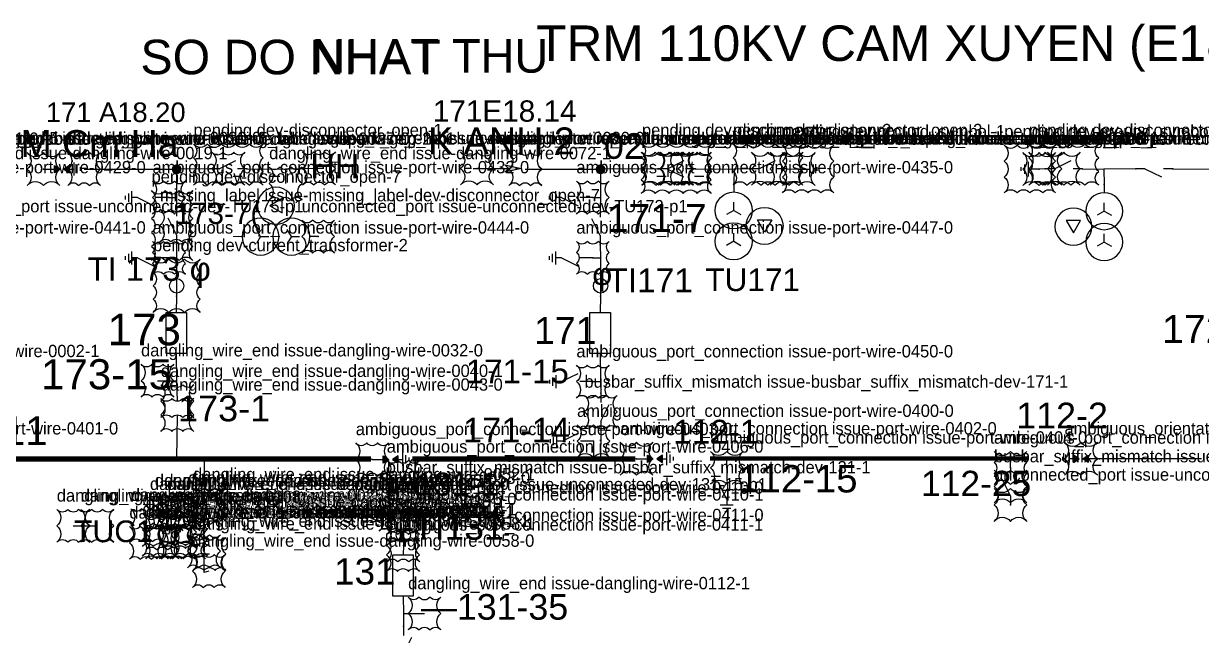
# Model space of a CAD drawing. Header units: millimetres. Extents: x -258 to 330, y 6 to 205.
# Drawn here: x 81.6 to 224.9, y 131 to 205.5 of the extents above; entities that cross this region are included whole.
import ezdxf

# ---------------------------------------------------------------- set-up
doc = ezdxf.new("R2010")
doc.units = ezdxf.units.MM
doc.layers.add('AI_REVIEW', color=2, linetype='Continuous')
doc.layers.add('TEXT', color=7, linetype='Continuous')
for name, color, linetype, lineweight in [('BUSBAR_110KV', 1, 'Continuous', 50), ('GROUND', 3, 'Continuous', 25), ('HV_110KV', 1, 'Continuous', 25), ('SLD_OTHER', 7, 'Continuous', 25)]:
    doc.layers.add(name, color=color, linetype=linetype, lineweight=lineweight)
doc.layers.add('SYM_PORTS', color=8, linetype='Continuous', plot=False)
doc.styles.add('SLD_TEXT', font='arial.ttf')

# ---------------------------------------------------------------- blocks, each defined once
blk = doc.blocks.new('SYM_DISCONNECTOR_OPEN')
at = {"lineweight": 25}
for points in [[(0, 2.5), (0, 1.25)], [(0, -1.25), (-1.125, 1)], [(0, -1.25), (0, -2.5)]]:
    blk.add_lwpolyline(points, dxfattribs=at)
at = {"layer": 'SYM_PORTS'}
for p in [(0, 2.5), (0, -2.5)]:
    blk.add_point(p, dxfattribs=at)
blk.add_attdef('DEVICE_CODE', (1, -0.5), '', height=2)
blk = doc.blocks.new('SYM_GROUND_SYMBOL')
at = {"lineweight": 25}
for points in [[(0, 1.25), (0, -0.25)], [(-1, -0.25), (1, -0.25)], [(-0.625, -0.75), (0.625, -0.75)], [(-0.25, -1.25), (0.25, -1.25)]]:
    blk.add_lwpolyline(points, dxfattribs=at)
at = {"layer": 'SYM_PORTS'}
blk.add_point((0, 1.25), dxfattribs=at)
blk = doc.blocks.new('SYM_SPARK_GAP')
for points in [[(0, 0.25), (-0.5, 1), (0.5, 1)], [(0, -0.25), (-0.5, -1), (0.5, -1)]]:
    blk.add_hatch(color=7).paths.add_polyline_path(points)
at = {"lineweight": 25}
for points in [[(0, 2.5), (0, 1)], [(0, -1), (0, -1.625)], [(-0.875, -1.625), (0.875, -1.625)], [(-0.5625, -2.0625), (0.5625, -2.0625)], [(-0.25, -2.5), (0.25, -2.5)]]:
    blk.add_lwpolyline(points, dxfattribs=at)
for points in [[(0, 0.25), (-0.5, 1), (0.5, 1)], [(0, -0.25), (-0.5, -1), (0.5, -1)]]:
    blk.add_lwpolyline(points, close=True, dxfattribs=at)
at = {"layer": 'SYM_PORTS'}
blk.add_point((0, 2.5), dxfattribs=at)
blk.add_attdef('DEVICE_CODE', (1.875, -0.5), '', height=2)
blk = doc.blocks.new('SYM_LINE_FEEDER_ARROW')
blk.add_hatch(color=7).paths.add_polyline_path([(0, -3), (-0.5, -0.75), (0, -1.25), (0.5, -0.75)])
at = {"lineweight": 25}
blk.add_lwpolyline([(0, 3), (0, -1.25)], dxfattribs=at)
blk.add_lwpolyline([(0, -3), (-0.5, -0.75), (0, -1.25), (0.5, -0.75)], close=True, dxfattribs=at)
at = {"layer": 'SYM_PORTS'}
blk.add_point((0, 3), dxfattribs=at)
blk.add_attdef('LINE_NAME', (1.5, 0), '', height=2)
blk = doc.blocks.new('SYM_VOLTAGE_TRANSFORMER')
at = {"lineweight": 25}
for points in [[(0, 4.625), (0, 3.625)], [(0, 1.375), (0, 2.375)], [(0, 1.375), (-0.8625, 0.875)], [(0, 1.375), (0.8625, 0.875)], [(0, -2.375), (0, -1.375)], [(0, -2.375), (-0.8625, -2.875)], [(0, -2.375), (0.8625, -2.875)]]:
    blk.add_lwpolyline(points, dxfattribs=at)
blk.add_lwpolyline([(2.875, 0.25), (4.625, 0.25), (3.75, -1.25)], close=True, dxfattribs=at)
for centre in [(0, 1.375), (3.75, -0.5), (0, -2.375)]:
    blk.add_circle(centre, 2.25, dxfattribs=at)
at = {"layer": 'SYM_PORTS'}
blk.add_point((0, 4.625), dxfattribs=at)
blk.add_attdef('DEVICE_CODE', (7, 1.625), '', height=2)
at = {"flags": 1}
blk.add_attdef('RATIO', (7, -1.375), '', height=2, dxfattribs=at)
blk = doc.blocks.new('SYM_EARTHING_SWITCH_OPEN')
at = {"lineweight": 25}
for points in [[(0, 3), (0, 1.25)], [(0, -1.25), (-1.125, 1)], [(0, -1.25), (0, -2)], [(-0.875, -2), (0.875, -2)], [(-0.5625, -2.4375), (0.5625, -2.4375)], [(-0.25, -2.875), (0.25, -2.875)]]:
    blk.add_lwpolyline(points, dxfattribs=at)
at = {"layer": 'SYM_PORTS'}
blk.add_point((0, 3), dxfattribs=at)
blk.add_attdef('DEVICE_CODE', (1.875, 0), '', height=2)
blk = doc.blocks.new('SYM_CURRENT_TRANSFORMER')
at = {"lineweight": 25}
blk.add_lwpolyline([(0, 1.25), (0, -1.25)], dxfattribs=at)
blk.add_circle((0, 0), 0.875, dxfattribs=at)
at = {"layer": 'SYM_PORTS'}
for p in [(0, 1.25), (0, -1.25)]:
    blk.add_point(p, dxfattribs=at)
blk.add_attdef('DEVICE_CODE', (1.875, -1.75), '', height=2)
at = {"flags": 1}
blk.add_attdef('RATIO', (1.875, -4.75), '', height=2, dxfattribs=at)
blk = doc.blocks.new('SYM_CIRCUIT_BREAKER')
at = {"lineweight": 25}
blk.add_lwpolyline([(-1.25, 2.5), (1.25, 2.5), (1.25, -2.5), (-1.25, -2.5)], close=True, dxfattribs=at)
at = {"layer": 'SYM_PORTS'}
for p in [(0, 2.5), (0, -2.5)]:
    blk.add_point(p, dxfattribs=at)
blk.add_attdef('DEVICE_CODE', (2.25, -0.5), '', height=2)
at = {"flags": 1}
blk.add_attdef('RATING', (2.25, -3.5), '', height=2, dxfattribs=at)

msp = doc.modelspace()

# ---------------------------------------------------------------- hatches: boundary and pattern name
at = {"layer": 'HV_110KV'}
h = msp.add_hatch(color=7, dxfattribs=at)
edge = h.paths.add_edge_path()
edge.add_arc((100.22, 187.76), 0.6, 0, 360)
h = msp.add_hatch(color=7, dxfattribs=at)
edge = h.paths.add_edge_path()
edge.add_arc((151.79, 187.76), 0.6, 0, 360)

# ---------------------------------------------------------------- linework, layer by layer
at = {"layer": 'AI_REVIEW'}
for points in [[(102.26, 185.82, -0.5), (103.96, 185.82, -0.5), (105.66, 185.82, -0.5), (107.36, 185.82, -0.5), (109.06, 185.82, -0.5), (110.76, 185.82, -0.5), (110.76, 187.49, -0.5), (110.76, 189.16, -0.5), (110.76, 190.83, -0.5), (109.06, 190.83, -0.5), (107.36, 190.83, -0.5), (105.66, 190.83, -0.5), (103.96, 190.83, -0.5), (102.26, 190.83, -0.5), (102.26, 189.16, -0.5), (102.26, 187.49, -0.5)], [(156.83, 185.82, -0.5), (158.53, 185.82, -0.5), (160.23, 185.82, -0.5), (161.93, 185.82, -0.5), (163.63, 185.82, -0.5), (165.33, 185.82, -0.5), (165.33, 187.49, -0.5), (165.33, 189.16, -0.5), (165.33, 190.83, -0.5), (163.63, 190.83, -0.5), (161.93, 190.83, -0.5), (160.23, 190.83, -0.5), (158.53, 190.83, -0.5), (156.83, 190.83, -0.5), (156.83, 189.16, -0.5), (156.83, 187.49, -0.5)], [(167.91, 185.82, -0.5), (169.61, 185.82, -0.5), (171.31, 185.82, -0.5), (173.01, 185.82, -0.5), (174.71, 185.82, -0.5), (176.41, 185.82, -0.5), (176.41, 187.49, -0.5), (176.41, 189.16, -0.5), (176.41, 190.83, -0.5), (174.71, 190.83, -0.5), (173.01, 190.83, -0.5), (171.31, 190.83, -0.5), (169.61, 190.83, -0.5), (167.91, 190.83, -0.5), (167.91, 189.16, -0.5), (167.91, 187.49, -0.5)], [(173.91, 184.88, -0.5), (175.47, 184.88, -0.5), (177.03, 184.88, -0.5), (178.6, 184.88, -0.5), (180.16, 184.88, -0.5), (180.16, 186.81, -0.5), (180.16, 188.75, -0.5), (180.16, 190.68, -0.5), (178.6, 190.68, -0.5), (177.03, 190.68, -0.5), (175.47, 190.68, -0.5), (173.91, 190.68, -0.5), (173.91, 188.75, -0.5), (173.91, 186.81, -0.5)], [(200.9, 184.88, -0.5), (202.46, 184.88, -0.5), (204.03, 184.88, -0.5), (205.59, 184.88, -0.5), (207.15, 184.88, -0.5), (207.15, 186.81, -0.5), (207.15, 188.75, -0.5), (207.15, 190.68, -0.5), (205.59, 190.68, -0.5), (204.03, 190.68, -0.5), (202.46, 190.68, -0.5), (200.9, 190.68, -0.5), (200.9, 188.75, -0.5), (200.9, 186.81, -0.5)], [(203.9, 185.82, -0.5), (205.6, 185.82, -0.5), (207.3, 185.82, -0.5), (209, 185.82, -0.5), (210.7, 185.82, -0.5), (212.4, 185.82, -0.5), (212.4, 187.49, -0.5), (212.4, 189.16, -0.5), (212.4, 190.83, -0.5), (210.7, 190.83, -0.5), (209, 190.83, -0.5), (207.3, 190.83, -0.5), (205.6, 190.83, -0.5), (203.9, 190.83, -0.5), (203.9, 189.16, -0.5), (203.9, 187.49, -0.5)], [(82.02, 185.78, -0.5), (84.02, 185.78, -0.5), (86.02, 185.78, -0.5), (86.02, 187.78, -0.5), (86.02, 189.78, -0.5), (84.02, 189.78, -0.5), (82.02, 189.78, -0.5), (82.02, 187.78, -0.5)], [(86.97, 185.78, -0.5), (88.31, 185.78, -0.5), (89.64, 185.78, -0.5), (90.97, 185.78, -0.5), (90.97, 187.78, -0.5), (90.97, 189.78, -0.5), (89.64, 189.78, -0.5), (88.31, 189.78, -0.5), (86.97, 189.78, -0.5), (86.97, 187.78, -0.5)], [(104.51, 185.82, -0.5), (105.84, 185.82, -0.5), (107.18, 185.82, -0.5), (108.51, 185.82, -0.5), (108.51, 187.82, -0.5), (108.51, 189.82, -0.5), (107.18, 189.82, -0.5), (105.84, 189.82, -0.5), (104.51, 189.82, -0.5), (104.51, 187.82, -0.5)], [(115.55, 185.86, -0.5), (116.88, 185.86, -0.5), (118.22, 185.86, -0.5), (119.55, 185.86, -0.5), (119.55, 187.86, -0.5), (119.55, 189.86, -0.5), (118.22, 189.86, -0.5), (116.88, 189.86, -0.5), (115.55, 189.86, -0.5), (115.55, 187.86, -0.5)], [(134.76, 185.86, -0.5), (136.76, 185.86, -0.5), (138.76, 185.86, -0.5), (138.76, 187.86, -0.5), (138.76, 189.86, -0.5), (136.76, 189.86, -0.5), (134.76, 189.86, -0.5), (134.76, 187.86, -0.5)], [(140.63, 185.78, -0.5), (141.96, 185.78, -0.5), (143.29, 185.78, -0.5), (144.63, 185.78, -0.5), (144.63, 187.78, -0.5), (144.63, 189.78, -0.5), (143.29, 189.78, -0.5), (141.96, 189.78, -0.5), (140.63, 189.78, -0.5), (140.63, 187.78, -0.5)], [(156.75, 184.82, -0.5), (158.45, 184.82, -0.5), (160.15, 184.82, -0.5), (161.85, 184.82, -0.5), (163.55, 184.82, -0.5), (165.25, 184.82, -0.5), (165.25, 186.49, -0.5), (165.25, 188.16, -0.5), (165.25, 189.83, -0.5), (163.55, 189.83, -0.5), (161.85, 189.83, -0.5), (160.15, 189.83, -0.5), (158.45, 189.83, -0.5), (156.75, 189.83, -0.5), (156.75, 188.16, -0.5), (156.75, 186.49, -0.5)], [(156.83, 185.82, -0.5), (158.83, 185.82, -0.5), (160.83, 185.82, -0.5), (160.83, 187.82, -0.5), (160.83, 189.82, -0.5), (158.83, 189.82, -0.5), (156.83, 189.82, -0.5), (156.83, 187.82, -0.5)], [(159, 185.83, -0.5), (160.33, 185.83, -0.5), (161.66, 185.83, -0.5), (163, 185.83, -0.5), (163, 187.83, -0.5), (163, 189.83, -0.5), (161.66, 189.83, -0.5), (160.33, 189.83, -0.5), (159, 189.83, -0.5), (159, 187.83, -0.5)], [(159.08, 185.82, -0.5), (161.08, 185.82, -0.5), (163.08, 185.82, -0.5), (163.08, 187.82, -0.5), (163.08, 189.82, -0.5), (161.08, 189.82, -0.5), (159.08, 189.82, -0.5), (159.08, 187.82, -0.5)], [(161.25, 185.83, -0.5), (162.58, 185.83, -0.5), (163.91, 185.83, -0.5), (165.25, 185.83, -0.5), (165.25, 187.83, -0.5), (165.25, 189.83, -0.5), (163.91, 189.83, -0.5), (162.58, 189.83, -0.5), (161.25, 189.83, -0.5), (161.25, 187.83, -0.5)], [(170.16, 185.82, -0.5), (172.16, 185.82, -0.5), (174.16, 185.82, -0.5), (174.16, 187.82, -0.5), (174.16, 189.82, -0.5), (172.16, 189.82, -0.5), (170.16, 189.82, -0.5), (170.16, 187.82, -0.5)], [(172.41, 185.82, -0.5), (174.41, 185.82, -0.5), (176.41, 185.82, -0.5), (176.41, 187.82, -0.5), (176.41, 189.82, -0.5), (174.41, 189.82, -0.5), (172.41, 189.82, -0.5), (172.41, 187.82, -0.5)], [(173.91, 185.78, -0.5), (175.91, 185.78, -0.5), (177.91, 185.78, -0.5), (177.91, 187.78, -0.5), (177.91, 189.78, -0.5), (175.91, 189.78, -0.5), (173.91, 189.78, -0.5), (173.91, 187.78, -0.5)], [(203.15, 185.78, -0.5), (205.15, 185.78, -0.5), (207.15, 185.78, -0.5), (207.15, 187.78, -0.5), (207.15, 189.78, -0.5), (205.15, 189.78, -0.5), (203.15, 189.78, -0.5), (203.15, 187.78, -0.5)], [(203.9, 185.82, -0.5), (205.9, 185.82, -0.5), (207.9, 185.82, -0.5), (207.9, 187.82, -0.5), (207.9, 189.82, -0.5), (205.9, 189.82, -0.5), (203.9, 189.82, -0.5), (203.9, 187.82, -0.5)], [(206.15, 185.82, -0.5), (208.15, 185.82, -0.5), (210.15, 185.82, -0.5), (210.15, 187.82, -0.5), (210.15, 189.82, -0.5), (208.15, 189.82, -0.5), (206.15, 189.82, -0.5), (206.15, 187.82, -0.5)], [(111.47, 184.03, -0.5), (112.8, 184.03, -0.5), (114.13, 184.03, -0.5), (115.47, 184.03, -0.5), (115.47, 186.03, -0.5), (115.47, 188.03, -0.5), (114.13, 188.03, -0.5), (112.8, 188.03, -0.5), (111.47, 188.03, -0.5), (111.47, 186.03, -0.5)], [(97.28, 182.31, -0.5), (98.62, 182.31, -0.5), (99.95, 182.31, -0.5), (101.28, 182.31, -0.5), (101.28, 184.31, -0.5), (101.28, 186.31, -0.5), (99.95, 186.31, -0.5), (98.62, 186.31, -0.5), (97.28, 186.31, -0.5), (97.28, 184.31, -0.5)], [(148.85, 182.31, -0.5), (150.18, 182.31, -0.5), (151.52, 182.31, -0.5), (152.85, 182.31, -0.5), (152.85, 184.31, -0.5), (152.85, 186.31, -0.5), (151.52, 186.31, -0.5), (150.18, 186.31, -0.5), (148.85, 186.31, -0.5), (148.85, 184.31, -0.5)], [(97.17, 176.66, -0.5), (98.84, 176.66, -0.5), (100.52, 176.66, -0.5), (102.19, 176.66, -0.5), (102.19, 178.36, -0.5), (102.19, 180.06, -0.5), (102.19, 181.76, -0.5), (102.19, 183.46, -0.5), (102.19, 185.16, -0.5), (100.52, 185.16, -0.5), (98.84, 185.16, -0.5), (97.17, 185.16, -0.5), (97.17, 183.46, -0.5), (97.17, 181.76, -0.5), (97.17, 180.06, -0.5), (97.17, 178.36, -0.5)], [(98.19, 178.91, -0.5), (99.52, 178.91, -0.5), (100.85, 178.91, -0.5), (102.19, 178.91, -0.5), (102.19, 180.91, -0.5), (102.19, 182.91, -0.5), (100.85, 182.91, -0.5), (99.52, 182.91, -0.5), (98.19, 182.91, -0.5), (98.19, 180.91, -0.5)], [(115.43, 177.57, -0.5), (116.76, 177.57, -0.5), (118.09, 177.57, -0.5), (119.43, 177.57, -0.5), (119.43, 179.57, -0.5), (119.43, 181.57, -0.5), (118.09, 181.57, -0.5), (116.76, 181.57, -0.5), (115.43, 181.57, -0.5), (115.43, 179.57, -0.5)], [(97.28, 174.98, -0.5), (98.62, 174.98, -0.5), (99.95, 174.98, -0.5), (101.28, 174.98, -0.5), (101.28, 176.31, -0.5), (101.28, 177.65, -0.5), (101.28, 178.98, -0.5), (99.95, 178.98, -0.5), (98.62, 178.98, -0.5), (97.28, 178.98, -0.5), (97.28, 177.65, -0.5), (97.28, 176.31, -0.5)], [(148.85, 174.98, -0.5), (150.18, 174.98, -0.5), (151.52, 174.98, -0.5), (152.85, 174.98, -0.5), (152.85, 176.31, -0.5), (152.85, 177.65, -0.5), (152.85, 178.98, -0.5), (151.52, 178.98, -0.5), (150.18, 178.98, -0.5), (148.85, 178.98, -0.5), (148.85, 177.65, -0.5), (148.85, 176.31, -0.5)], [(97.35, 170.33, -0.5), (99.26, 170.33, -0.5), (101.18, 170.33, -0.5), (103.1, 170.33, -0.5), (103.1, 171.95, -0.5), (103.1, 173.58, -0.5), (103.1, 175.2, -0.5), (103.1, 176.83, -0.5), (101.18, 176.83, -0.5), (99.26, 176.83, -0.5), (97.35, 176.83, -0.5), (97.35, 175.2, -0.5), (97.35, 173.58, -0.5), (97.35, 171.95, -0.5)], [(95.89, 160.04, -0.5), (97.22, 160.04, -0.5), (98.56, 160.04, -0.5), (99.89, 160.04, -0.5), (99.89, 162.04, -0.5), (99.89, 164.04, -0.5), (98.56, 164.04, -0.5), (97.22, 164.04, -0.5), (95.89, 164.04, -0.5), (95.89, 162.04, -0.5)], [(148.85, 159.92, -0.5), (150.18, 159.92, -0.5), (151.52, 159.92, -0.5), (152.85, 159.92, -0.5), (152.85, 161.92, -0.5), (152.85, 163.92, -0.5), (151.52, 163.92, -0.5), (150.18, 163.92, -0.5), (148.85, 163.92, -0.5), (148.85, 161.92, -0.5)], [(98.3, 157.54, -0.5), (99.64, 157.54, -0.5), (100.97, 157.54, -0.5), (102.3, 157.54, -0.5), (102.3, 159.54, -0.5), (102.3, 161.54, -0.5), (100.97, 161.54, -0.5), (99.64, 161.54, -0.5), (98.3, 161.54, -0.5), (98.3, 159.54, -0.5)], [(98.3, 155.87, -0.5), (99.64, 155.87, -0.5), (100.97, 155.87, -0.5), (102.3, 155.87, -0.5), (102.3, 157.87, -0.5), (102.3, 159.87, -0.5), (100.97, 159.87, -0.5), (99.64, 159.87, -0.5), (98.3, 159.87, -0.5), (98.3, 157.87, -0.5)], [(149.83, 156.25, -0.5), (151.16, 156.25, -0.5), (152.49, 156.25, -0.5), (153.83, 156.25, -0.5), (153.83, 158.25, -0.5), (153.83, 160.25, -0.5), (152.49, 160.25, -0.5), (151.16, 160.25, -0.5), (149.83, 160.25, -0.5), (149.83, 158.25, -0.5)], [(148.93, 152.68, -0.5), (150.93, 152.68, -0.5), (152.93, 152.68, -0.5), (152.93, 154.68, -0.5), (152.93, 156.68, -0.5), (150.93, 156.68, -0.5), (148.93, 156.68, -0.5), (148.93, 154.68, -0.5)], [(122.01, 150.46, -0.5), (123.34, 150.46, -0.5), (124.67, 150.46, -0.5), (126.01, 150.46, -0.5), (126.01, 152.46, -0.5), (126.01, 154.46, -0.5), (124.67, 154.46, -0.5), (123.34, 154.46, -0.5), (122.01, 154.46, -0.5), (122.01, 152.46, -0.5)], [(154.16, 150.54, -0.5), (156.16, 150.54, -0.5), (158.16, 150.54, -0.5), (158.16, 152.54, -0.5), (158.16, 154.54, -0.5), (156.16, 154.54, -0.5), (154.16, 154.54, -0.5), (154.16, 152.54, -0.5)], [(165.15, 149.43, -0.5), (167.15, 149.43, -0.5), (169.15, 149.43, -0.5), (169.15, 151.43, -0.5), (169.15, 153.43, -0.5), (167.15, 153.43, -0.5), (165.15, 153.43, -0.5), (165.15, 151.43, -0.5)], [(199.66, 149.42, -0.5), (201.66, 149.42, -0.5), (203.66, 149.42, -0.5), (203.66, 150.75, -0.5), (203.66, 152.08, -0.5), (203.66, 153.42, -0.5), (201.66, 153.42, -0.5), (199.66, 153.42, -0.5), (199.66, 152.08, -0.5), (199.66, 150.75, -0.5)], [(208.23, 150.54, -0.5), (210.23, 150.54, -0.5), (212.23, 150.54, -0.5), (212.23, 152.54, -0.5), (212.23, 154.54, -0.5), (210.23, 154.54, -0.5), (208.23, 154.54, -0.5), (208.23, 152.54, -0.5)], [(125.78, 148.33, -0.5), (127.11, 148.33, -0.5), (128.44, 148.33, -0.5), (129.78, 148.33, -0.5), (129.78, 150.33, -0.5), (129.78, 152.33, -0.5), (128.44, 152.33, -0.5), (127.11, 152.33, -0.5), (125.78, 152.33, -0.5), (125.78, 150.33, -0.5)], [(199.66, 147.17, -0.5), (201.66, 147.17, -0.5), (203.66, 147.17, -0.5), (203.66, 149.17, -0.5), (203.66, 151.17, -0.5), (201.66, 151.17, -0.5), (199.66, 151.17, -0.5), (199.66, 149.17, -0.5)], [(125.78, 145.83, -0.5), (127.11, 145.83, -0.5), (128.44, 145.83, -0.5), (129.78, 145.83, -0.5), (129.78, 147.83, -0.5), (129.78, 149.83, -0.5), (128.44, 149.83, -0.5), (127.11, 149.83, -0.5), (125.78, 149.83, -0.5), (125.78, 147.83, -0.5)], [(96.97, 143.79, -0.5), (98.31, 143.79, -0.5), (99.64, 143.79, -0.5), (100.97, 143.79, -0.5), (100.97, 145.79, -0.5), (100.97, 147.79, -0.5), (99.64, 147.79, -0.5), (98.31, 147.79, -0.5), (96.97, 147.79, -0.5), (96.97, 145.79, -0.5)], [(97.56, 144.21, -0.5), (98.89, 144.21, -0.5), (100.22, 144.21, -0.5), (101.56, 144.21, -0.5), (101.56, 146.21, -0.5), (101.56, 148.21, -0.5), (100.22, 148.21, -0.5), (98.89, 148.21, -0.5), (97.56, 148.21, -0.5), (97.56, 146.21, -0.5)], [(98.72, 144.21, -0.5), (100.05, 144.21, -0.5), (101.39, 144.21, -0.5), (102.72, 144.21, -0.5), (102.72, 146.21, -0.5), (102.72, 148.21, -0.5), (101.39, 148.21, -0.5), (100.05, 148.21, -0.5), (98.72, 148.21, -0.5), (98.72, 146.21, -0.5)], [(99.05, 143.79, -0.5), (100.39, 143.79, -0.5), (101.72, 143.79, -0.5), (103.05, 143.79, -0.5), (103.05, 145.79, -0.5), (103.05, 147.79, -0.5), (101.72, 147.79, -0.5), (100.39, 147.79, -0.5), (99.05, 147.79, -0.5), (99.05, 145.79, -0.5)], [(101.64, 144.54, -0.5), (102.97, 144.54, -0.5), (104.3, 144.54, -0.5), (105.64, 144.54, -0.5), (105.64, 146.54, -0.5), (105.64, 148.54, -0.5), (104.3, 148.54, -0.5), (102.97, 148.54, -0.5), (101.64, 148.54, -0.5), (101.64, 146.54, -0.5)], [(102.22, 144.96, -0.5), (103.55, 144.96, -0.5), (104.89, 144.96, -0.5), (106.22, 144.96, -0.5), (106.22, 146.96, -0.5), (106.22, 148.96, -0.5), (104.89, 148.96, -0.5), (103.55, 148.96, -0.5), (102.22, 148.96, -0.5), (102.22, 146.96, -0.5)], [(124.86, 143.74, -0.5), (126.19, 143.74, -0.5), (127.52, 143.74, -0.5), (128.86, 143.74, -0.5), (128.86, 145.74, -0.5), (128.86, 147.74, -0.5), (127.52, 147.74, -0.5), (126.19, 147.74, -0.5), (124.86, 147.74, -0.5), (124.86, 145.74, -0.5)], [(199.66, 144.92, -0.5), (201.66, 144.92, -0.5), (203.66, 144.92, -0.5), (203.66, 146.92, -0.5), (203.66, 148.92, -0.5), (201.66, 148.92, -0.5), (199.66, 148.92, -0.5), (199.66, 146.92, -0.5)], [(85.64, 142.38, -0.5), (86.98, 142.38, -0.5), (88.31, 142.38, -0.5), (89.64, 142.38, -0.5), (89.64, 144.38, -0.5), (89.64, 146.38, -0.5), (88.31, 146.38, -0.5), (86.98, 146.38, -0.5), (85.64, 146.38, -0.5), (85.64, 144.38, -0.5)], [(88.56, 142.38, -0.5), (89.89, 142.38, -0.5), (91.22, 142.38, -0.5), (92.56, 142.38, -0.5), (92.56, 144.38, -0.5), (92.56, 146.38, -0.5), (91.22, 146.38, -0.5), (89.89, 146.38, -0.5), (88.56, 146.38, -0.5), (88.56, 144.38, -0.5)], [(94.64, 142.46, -0.5), (95.97, 142.46, -0.5), (97.31, 142.46, -0.5), (98.64, 142.46, -0.5), (98.64, 144.46, -0.5), (98.64, 146.46, -0.5), (97.31, 146.46, -0.5), (95.97, 146.46, -0.5), (94.64, 146.46, -0.5), (94.64, 144.46, -0.5)], [(98.06, 142.22, -0.5), (99.39, 142.22, -0.5), (100.73, 142.22, -0.5), (102.06, 142.22, -0.5), (102.06, 144.22, -0.5), (102.06, 146.22, -0.5), (100.73, 146.22, -0.5), (99.39, 146.22, -0.5), (98.06, 146.22, -0.5), (98.06, 144.22, -0.5)], [(125.78, 143.33, -0.5), (127.11, 143.33, -0.5), (128.44, 143.33, -0.5), (129.78, 143.33, -0.5), (129.78, 144.67, -0.5), (129.78, 146, -0.5), (129.78, 147.33, -0.5), (128.44, 147.33, -0.5), (127.11, 147.33, -0.5), (125.78, 147.33, -0.5), (125.78, 146, -0.5), (125.78, 144.67, -0.5)], [(125.8, 142.5, -0.5), (127.13, 142.5, -0.5), (128.46, 142.5, -0.5), (129.8, 142.5, -0.5), (129.8, 144.5, -0.5), (129.8, 146.5, -0.5), (128.46, 146.5, -0.5), (127.13, 146.5, -0.5), (125.8, 146.5, -0.5), (125.8, 144.5, -0.5)], [(96.06, 141.88, -0.5), (97.39, 141.88, -0.5), (98.72, 141.88, -0.5), (100.06, 141.88, -0.5), (100.06, 143.88, -0.5), (100.06, 145.88, -0.5), (98.72, 145.88, -0.5), (97.39, 145.88, -0.5), (96.06, 145.88, -0.5), (96.06, 143.88, -0.5)], [(96.47, 141.46, -0.5), (97.81, 141.46, -0.5), (99.14, 141.46, -0.5), (100.47, 141.46, -0.5), (100.47, 143.46, -0.5), (100.47, 145.46, -0.5), (99.14, 145.46, -0.5), (97.81, 145.46, -0.5), (96.47, 145.46, -0.5), (96.47, 143.46, -0.5)], [(98.64, 141.63, -0.5), (99.97, 141.63, -0.5), (101.3, 141.63, -0.5), (102.64, 141.63, -0.5), (102.64, 143.63, -0.5), (102.64, 145.63, -0.5), (101.3, 145.63, -0.5), (99.97, 145.63, -0.5), (98.64, 145.63, -0.5), (98.64, 143.63, -0.5)], [(99.97, 141.96, -0.5), (101.3, 141.96, -0.5), (102.64, 141.96, -0.5), (103.97, 141.96, -0.5), (103.97, 143.96, -0.5), (103.97, 145.96, -0.5), (102.64, 145.96, -0.5), (101.3, 145.96, -0.5), (99.97, 145.96, -0.5), (99.97, 143.96, -0.5)], [(94.47, 140.31, -0.5), (95.81, 140.31, -0.5), (97.14, 140.31, -0.5), (98.47, 140.31, -0.5), (98.47, 142.31, -0.5), (98.47, 144.31, -0.5), (97.14, 144.31, -0.5), (95.81, 144.31, -0.5), (94.47, 144.31, -0.5), (94.47, 142.31, -0.5)], [(96.06, 140.71, -0.5), (97.39, 140.71, -0.5), (98.72, 140.71, -0.5), (100.06, 140.71, -0.5), (100.06, 142.71, -0.5), (100.06, 144.71, -0.5), (98.72, 144.71, -0.5), (97.39, 144.71, -0.5), (96.06, 144.71, -0.5), (96.06, 142.71, -0.5)], [(96.47, 140.38, -0.5), (97.81, 140.38, -0.5), (99.14, 140.38, -0.5), (100.47, 140.38, -0.5), (100.47, 142.38, -0.5), (100.47, 144.38, -0.5), (99.14, 144.38, -0.5), (97.81, 144.38, -0.5), (96.47, 144.38, -0.5), (96.47, 142.38, -0.5)], [(98.14, 140.38, -0.5), (99.47, 140.38, -0.5), (100.8, 140.38, -0.5), (102.14, 140.38, -0.5), (102.14, 142.38, -0.5), (102.14, 144.38, -0.5), (100.8, 144.38, -0.5), (99.47, 144.38, -0.5), (98.14, 144.38, -0.5), (98.14, 142.38, -0.5)], [(98.39, 140.38, -0.5), (99.72, 140.38, -0.5), (101.05, 140.38, -0.5), (102.39, 140.38, -0.5), (102.39, 142.38, -0.5), (102.39, 144.38, -0.5), (101.05, 144.38, -0.5), (99.72, 144.38, -0.5), (98.39, 144.38, -0.5), (98.39, 142.38, -0.5)], [(99.72, 140.38, -0.5), (101.05, 140.38, -0.5), (102.39, 140.38, -0.5), (103.72, 140.38, -0.5), (103.72, 142.38, -0.5), (103.72, 144.38, -0.5), (102.39, 144.38, -0.5), (101.05, 144.38, -0.5), (99.72, 144.38, -0.5), (99.72, 142.38, -0.5)], [(99.97, 140.71, -0.5), (101.3, 140.71, -0.5), (102.64, 140.71, -0.5), (103.97, 140.71, -0.5), (103.97, 142.71, -0.5), (103.97, 144.71, -0.5), (102.64, 144.71, -0.5), (101.3, 144.71, -0.5), (99.97, 144.71, -0.5), (99.97, 142.71, -0.5)], [(125.8, 140, -0.5), (127.13, 140, -0.5), (128.46, 140, -0.5), (129.8, 140, -0.5), (129.8, 142, -0.5), (129.8, 144, -0.5), (128.46, 144, -0.5), (127.13, 144, -0.5), (125.8, 144, -0.5), (125.8, 142, -0.5)], [(101.55, 139.29, -0.5), (102.89, 139.29, -0.5), (104.22, 139.29, -0.5), (105.55, 139.29, -0.5), (105.55, 141.29, -0.5), (105.55, 143.29, -0.5), (104.22, 143.29, -0.5), (102.89, 143.29, -0.5), (101.55, 143.29, -0.5), (101.55, 141.29, -0.5)], [(102.22, 138.96, -0.5), (103.55, 138.96, -0.5), (104.89, 138.96, -0.5), (106.22, 138.96, -0.5), (106.22, 140.96, -0.5), (106.22, 142.96, -0.5), (104.89, 142.96, -0.5), (103.55, 142.96, -0.5), (102.22, 142.96, -0.5), (102.22, 140.96, -0.5)], [(125.76, 138.84, -0.5), (127.09, 138.84, -0.5), (128.42, 138.84, -0.5), (129.76, 138.84, -0.5), (129.76, 140.84, -0.5), (129.76, 142.84, -0.5), (128.42, 142.84, -0.5), (127.09, 142.84, -0.5), (125.76, 142.84, -0.5), (125.76, 140.84, -0.5)], [(102.14, 136.88, -0.5), (103.47, 136.88, -0.5), (104.8, 136.88, -0.5), (106.14, 136.88, -0.5), (106.14, 138.88, -0.5), (106.14, 140.88, -0.5), (104.8, 140.88, -0.5), (103.47, 140.88, -0.5), (102.14, 140.88, -0.5), (102.14, 138.88, -0.5)], [(128.38, 131.71, -0.5), (129.71, 131.71, -0.5), (131.05, 131.71, -0.5), (132.38, 131.71, -0.5), (132.38, 133.71, -0.5), (132.38, 135.71, -0.5), (131.05, 135.71, -0.5), (129.71, 135.71, -0.5), (128.38, 135.71, -0.5), (128.38, 133.71, -0.5)]]:
    msp.add_lwpolyline(points, format="xyb", close=True, dxfattribs=at)
at = {"layer": 'BUSBAR_110KV'}
for points, const_width in [([(49.65, 152.51), (123.88, 152.51)], 0.621), ([(128.88, 152.51), (156.04, 152.51)], 0.621), ([(165.12, 152.57), (203.78, 152.57)], 0.508)]:
    msp.add_lwpolyline(points, dxfattribs=dict(at, const_width=const_width))
at = {"layer": 'GROUND'}
for points in [[(174.41, 187.82), (175.91, 187.78)], [(205.9, 187.82), (205.15, 187.78)]]:
    msp.add_lwpolyline(points, dxfattribs=at)
at = {"layer": 'HV_110KV'}
for points in [[(88.97, 187.78), (100.22, 187.76)], [(104.26, 187.82), (100.22, 187.76)], [(100.22, 187.76), (100.22, 184.31)], [(142.63, 187.78), (151.79, 187.76)], [(158.75, 187.83), (151.79, 187.76)], [(151.79, 187.76), (151.79, 184.31)], [(163.33, 187.82), (168.04, 187.76)], [(168.04, 187.76), (167.99, 185.99)], [(169.91, 187.82), (168.04, 187.76)], [(210.4, 187.82), (213.02, 187.76)], [(216.9, 187.83), (213.02, 187.76)], [(213.02, 187.76), (213.07, 185.91)], [(221.4, 187.83), (228.69, 187.76)], [(99.28, 184.31), (100.22, 184.31)], [(100.22, 184.31), (100.19, 183.16)], [(150.85, 184.31), (151.79, 184.31)], [(151.79, 184.31), (151.76, 183.07)], [(100.19, 178.66), (100.22, 176.98)], [(151.76, 178.57), (151.79, 176.98)], [(99.28, 176.98), (100.22, 176.98)], [(100.22, 176.98), (100.22, 174.83)], [(150.85, 176.98), (151.79, 176.98)], [(151.79, 176.98), (151.79, 174.83)], [(100.22, 172.33), (100.18, 170.33)], [(151.79, 172.33), (151.75, 170.33)], [(100.18, 165.33), (100.2, 162.04)], [(151.75, 165.33), (151.79, 161.92)], [(97.89, 162.04), (100.2, 162.04)], [(100.2, 162.04), (100.3, 159.54)], [(150.85, 161.92), (151.79, 161.92)], [(151.79, 161.92), (151.83, 160.5)], [(100.3, 157.87), (100.22, 152.51)], [(151.83, 156), (151.79, 152.51)], [(150.93, 154.68), (150.93, 152.51)], [(103.55, 152.51), (103.55, 146.96), (104.22, 146.96)], [(124.01, 152.46), (123.88, 152.51)], [(127.78, 150.33), (128.88, 152.51)], [(156.16, 152.54), (156.04, 152.51)], [(167.15, 151.43), (167.15, 152.57)], [(201.66, 151.42), (201.66, 152.57)], [(127.78, 145.33), (127.8, 144.5)], [(127.8, 142), (127.76, 140.84)], [(127.76, 135.84), (127.82, 133.71)], [(127.82, 133.71), (130.38, 133.71)], [(127.82, 133.71), (127.83, 132.17)]]:
    msp.add_lwpolyline(points, dxfattribs=at)
at = {"layer": 'SLD_OTHER'}
for points in [[(108.76, 187.82), (113.47, 187.76)], [(117.55, 187.86), (113.47, 187.76)], [(113.47, 187.76), (113.47, 186.03)], [(224.89, 152.54), (212.48, 152.54)], [(99.56, 146.21), (100.72, 146.21)], [(103.64, 146.54), (103.53, 143.38)], [(98.97, 145.79), (98.97, 144.48), (100.06, 144.22)], [(101.05, 145.79), (101.17, 144.57), (100.06, 144.22)], [(87.64, 144.38), (90.56, 144.38)], [(96.64, 144.46), (96.47, 142.31)], [(98.06, 143.88), (98.06, 142.71)], [(100.06, 144.22), (99.89, 142.38), (98.47, 142.38)], [(100.06, 144.22), (99.39, 144.22), (99.25, 143.37), (98.47, 143.46)], [(100.06, 144.22), (100.64, 144.13), (100.64, 143.63)], [(100.06, 144.22), (100.14, 142.38)], [(101.97, 143.96), (102.08, 143.38)], [(102.08, 143.38), (101.97, 142.71)], [(102.08, 143.38), (103.53, 143.38)], [(103.53, 143.38), (103.55, 141.29)], [(100.39, 142.38), (101.72, 142.38)], [(104.14, 138.88), (103.55, 138.71), (103.55, 140.96), (104.22, 140.96)]]:
    msp.add_lwpolyline(points, dxfattribs=at)

# ---------------------------------------------------------------- block references
at = {"layer": 'GROUND', "xscale": 0.900011588382326, "yscale": 0.900011588382326}
for name, p, rotation in [('SYM_DISCONNECTOR_OPEN', (172.16, 187.82), 270), ('SYM_GROUND_SYMBOL', (177.03, 187.78), 90), ('SYM_GROUND_SYMBOL', (204.03, 187.78), 270)]:
    msp.add_blockref(name, p, dxfattribs=dict(at, rotation=rotation))
at = {"layer": 'HV_110KV'}
for name, p, xscale, yscale, rotation in [('SYM_DISCONNECTOR_OPEN', (219.15, 187.83), -0.900011588382326, 0.900011588382326, 270), ('SYM_DISCONNECTOR_OPEN', (161.08, 187.82), 0.900011588382326, 0.900011588382326, 270), ('SYM_DISCONNECTOR_OPEN', (208.15, 187.82), 0.900011588382326, 0.900011588382326, 270), ('SYM_EARTHING_SWITCH_OPEN', (148.15, 184.31), -0.900011588382326, 0.900011588382326, 270), ('SYM_EARTHING_SWITCH_OPEN', (96.58, 184.31), -0.900011588382326, 0.900011588382326, 270), ('SYM_VOLTAGE_TRANSFORMER', (112.8, 179.57), -0.999983254745884, 0.999983254745884, 270), ('SYM_EARTHING_SWITCH_OPEN', (148.15, 176.98), -0.900011588382326, 0.900011588382326, 270), ('SYM_EARTHING_SWITCH_OPEN', (96.58, 176.98), -0.900011588382326, 0.900011588382326, 270), ('SYM_SPARK_GAP', (126.26, 152.46), 0.900011588382326, 0.900011588382326, 90), ('SYM_SPARK_GAP', (158.41, 152.54), 0.900011588382326, 0.900011588382326, 90), ('SYM_EARTHING_SWITCH_OPEN', (124.16, 145.74), -0.900011588382326, 0.900011588382326, 270)]:
    msp.add_blockref(name, p, dxfattribs=dict(at, xscale=xscale, yscale=yscale, rotation=rotation))
for name, p, xscale, yscale in [('SYM_VOLTAGE_TRANSFORMER', (213.07, 181.28), -0.999983254745884, 0.999983254745884), ('SYM_DISCONNECTOR_OPEN', (100.19, 180.91), 0.900011588382326, 0.900011588382326), ('SYM_CURRENT_TRANSFORMER', (100.22, 173.58), 0.999983254745884, 0.999983254745884), ('SYM_DISCONNECTOR_OPEN', (151.83, 158.25), -0.900011588382326, 0.900011588382326), ('SYM_DISCONNECTOR_OPEN', (127.83, 129.92), -0.900011588382326, 0.900011588382326)]:
    msp.add_blockref(name, p, dxfattribs=dict(at, xscale=xscale, yscale=yscale))
ref = msp.add_blockref('SYM_VOLTAGE_TRANSFORMER', (167.99, 181.37), dxfattribs=dict(at, xscale=0.999983254745884, yscale=0.999983254745884))
ref.add_attrib('DEVICE_CODE', 'TU171', (164.54, 172.94), dxfattribs={"layer": 'TEXT', "height": 2.746, "style": 'SLD_TEXT'})
ref = msp.add_blockref('SYM_DISCONNECTOR_OPEN', (151.76, 180.82), dxfattribs=dict(at, xscale=0.900011588382326, yscale=0.900011588382326))
ref.add_attrib('DEVICE_CODE', '171-7', (152.54, 180.12), dxfattribs={"layer": 'TEXT', "height": 3.4, "style": 'SLD_TEXT'})
ref = msp.add_blockref('SYM_CURRENT_TRANSFORMER', (151.79, 173.58), dxfattribs=dict(at, xscale=0.999983254745884, yscale=0.999983254745884))
ref.add_attrib('DEVICE_CODE', 'TI171', (152.62, 172.78), dxfattribs={"layer": 'TEXT', "height": 2.911, "style": 'SLD_TEXT'})
ref = msp.add_blockref('SYM_CIRCUIT_BREAKER', (100.18, 167.83), dxfattribs=dict(at, xscale=0.999983254745884, yscale=0.999983254745884))
ref.add_attrib('DEVICE_CODE', '173', (91.81, 166.35), dxfattribs={"layer": 'TEXT', "height": 3.833, "style": 'SLD_TEXT'})
ref = msp.add_blockref('SYM_CIRCUIT_BREAKER', (151.75, 167.83), dxfattribs=dict(at, xscale=0.999983254745884, yscale=0.999983254745884))
ref.add_attrib('DEVICE_CODE', '171', (143.71, 166.52), dxfattribs={"layer": 'TEXT', "height": 3.255, "style": 'SLD_TEXT'})
ref = msp.add_blockref('SYM_CIRCUIT_BREAKER', (228.64, 167.83), dxfattribs=dict(at, xscale=0.999983254745884, yscale=0.999983254745884))
ref.add_attrib('DEVICE_CODE', '172', (220.1, 166.61), dxfattribs={"layer": 'TEXT', "height": 3.415, "style": 'SLD_TEXT'})
ref = msp.add_blockref('SYM_EARTHING_SWITCH_OPEN', (148.15, 161.92), dxfattribs=dict(at, xscale=0.900011588382326, yscale=0.900011588382326, rotation=270))
ref.add_attrib('DEVICE_CODE', '171-15', (135.38, 161.72), dxfattribs={"layer": 'TEXT', "height": 2.887, "style": 'SLD_TEXT'})
ref = msp.add_blockref('SYM_DISCONNECTOR_OPEN', (201.66, 149.17), dxfattribs=dict(at, xscale=0.900011588382326, yscale=0.900011588382326))
ref.add_attrib('DEVICE_CODE', '112-2', (202.36, 156.24), dxfattribs={"layer": 'TEXT', "height": 3.123, "style": 'SLD_TEXT'})
ref = msp.add_blockref('SYM_EARTHING_SWITCH_OPEN', (148.23, 154.68), dxfattribs=dict(at, xscale=0.900011588382326, yscale=0.900011588382326, rotation=270))
ref.add_attrib('DEVICE_CODE', '171-14', (135.05, 154.53), dxfattribs={"layer": 'TEXT', "height": 2.997, "style": 'SLD_TEXT'})
ref = msp.add_blockref('SYM_DISCONNECTOR_OPEN', (127.78, 147.83), dxfattribs=dict(at, xscale=0.999983254745884, yscale=0.999983254745884))
ref.add_attrib('DEVICE_CODE', '131-1', (129.3, 148.05), dxfattribs={"layer": 'TEXT', "height": 2.816, "style": 'SLD_TEXT'})
ref = msp.add_blockref('SYM_EARTHING_SWITCH_OPEN', (167.15, 148.73), dxfattribs=dict(at, xscale=0.900011588382326, yscale=0.900011588382326))
ref.add_attrib('DEVICE_CODE', '112-15', (168.54, 148.44), dxfattribs={"layer": 'TEXT', "height": 3.337, "style": 'SLD_TEXT'})
ref = msp.add_blockref('SYM_CURRENT_TRANSFORMER', (127.8, 143.25), dxfattribs=dict(at, xscale=0.999983254745884, yscale=0.999983254745884))
ref.add_attrib('DEVICE_CODE', 'TI131', (128.96, 142.68), dxfattribs={"layer": 'TEXT', "height": 3.095, "style": 'SLD_TEXT'})
ref = msp.add_blockref('SYM_CIRCUIT_BREAKER', (127.76, 138.34), dxfattribs=dict(at, xscale=0.999983254745884, yscale=0.999983254745884))
ref.add_attrib('DEVICE_CODE', '131', (119.38, 137.24), dxfattribs={"layer": 'TEXT', "height": 3.205, "style": 'SLD_TEXT'})
at = {"layer": 'SLD_OTHER', "yscale": 0.900011588382326}
for name, p, xscale, rotation in [('SYM_SPARK_GAP', (86.27, 187.78), 0.900011588382326, 90), ('SYM_DISCONNECTOR_OPEN', (106.51, 187.82), 0.900011588382326, 270), ('SYM_LINE_FEEDER_ARROW', (139.46, 187.86), 0.900011588382326, 90), ('SYM_DISCONNECTOR_OPEN', (161, 187.83), -0.900011588382326, 270), ('SYM_SPARK_GAP', (210.23, 152.54), 0.900011588382326, 270)]:
    msp.add_blockref(name, p, dxfattribs=dict(at, xscale=xscale, rotation=rotation))

# ---------------------------------------------------------------- texts
at = {"layer": 'AI_REVIEW', "char_height": 1.5, "attachment_point": 7}
for s, insert in [('unconnected_port issue-unconnected-dev-spark_gap-1-p1', (36.86, 190.28)), ('dangling_wire_end issue-dangling-wire-0001-0', (41.82, 190.28)), ('pending dev-disconnector_open-5', (55.52, 190.33)), ('missing_label issue-missing_label-dev-disconnector_open-5', (57.77, 190.33)), ('dangling_wire_end issue-dangling-wire-0020-0', (68.9, 190.36)), ('unconnected_port issue-unconnected-dev-spark_gap-2-p1', (82.02, 190.28)), ('dangling_wire_end issue-dangling-wire-0027-0', (86.97, 190.28)), ('pending dev-disconnector_open-1', (102.26, 191.33)), ('missing_label issue-missing_label-dev-disconnector_open-1', (104.51, 190.32)), ('dangling_wire_end issue-dangling-wire-0080-0', (115.55, 190.36)), ('unconnected_port issue-unconnected-dev-line_feeder_arrow-1-p1', (134.76, 190.36)), ('dangling_wire_end issue-dangling-wire-0156-0', (140.63, 190.28)), ('pending dev-disconnector_open-6', (156.75, 190.33)), ('pending dev-disconnector_open-2', (156.83, 191.33)), ('unconnected_port issue-unconnected-dev-disconnector_open-2-p2', (156.83, 190.32)), ('missing_label issue-missing_label-dev-disconnector_open-6', (159, 190.33)), ('missing_label issue-missing_label-dev-disconnector_open-2', (159.08, 190.32)), ('unconnected_port issue-unconnected-dev-disconnector_open-6-p1', (161.25, 190.33)), ('pending dev-disconnector_open-3', (167.91, 191.33)), ('missing_label issue-missing_label-dev-disconnector_open-3', (170.16, 190.32)), ('ambiguous_port_connection issue-port-wire-0408-0', (172.41, 190.32)), ('ambiguous_port_connection issue-port-wire-0408-1', (173.91, 190.28)), ('pending dev-ground_symbol-1', (173.91, 191.18)), ('pending dev-ground_symbol-2', (200.9, 191.18)), ('ambiguous_port_connection issue-port-wire-0409-1', (203.15, 190.28)), ('ambiguous_port_connection issue-port-wire-0409-0', (203.9, 190.32)), ('pending dev-disconnector_open-4', (203.9, 191.33)), ('missing_label issue-missing_label-dev-disconnector_open-4', (206.15, 190.32)), ('dangling_wire_end issue-dangling-wire-0019-1', (64.81, 188.53)), ('dangling_wire_end issue-dangling-wire-0072-1', (111.47, 188.53)), ('ambiguous_port_connection issue-port-wire-0429-0', (50.63, 186.81)), ('ambiguous_port_connection issue-port-wire-0432-0', (97.28, 186.81)), ('ambiguous_port_connection issue-port-wire-0435-0', (148.85, 186.81)), ('pending dev-disconnector_open-7', (97.17, 185.66)), ('missing_label issue-missing_label-dev-disconnector_open-7', (98.19, 183.41)), ('unconnected_port issue-unconnected-dev-TU175-p1', (68.69, 182.07)), ('unconnected_port issue-unconnected-dev-TU173-p1', (115.43, 182.07)), ('ambiguous_port_connection issue-port-wire-0441-0', (50.63, 179.48)), ('ambiguous_port_connection issue-port-wire-0444-0', (97.28, 179.48)), ('ambiguous_port_connection issue-port-wire-0447-0', (148.85, 179.48)), ('pending dev-current_transformer-2', (97.35, 177.33)), ('dangling_wire_end issue-dangling-wire-0002-1', (49.24, 164.45)), ('dangling_wire_end issue-dangling-wire-0032-0', (95.89, 164.54)), ('ambiguous_port_connection issue-port-wire-0450-0', (148.85, 164.42)), ('dangling_wire_end issue-dangling-wire-0040-1', (98.3, 162.04)), ('dangling_wire_end issue-dangling-wire-0043-0', (98.3, 160.37)), ('busbar_suffix_mismatch issue-busbar_suffix_mismatch-dev-171-1', (149.83, 160.75)), ('ambiguous_port_connection issue-port-wire-0400-0', (148.93, 157.18)), ('ambiguous_port_connection issue-port-wire-0401-0', (47.28, 155.04)), ('ambiguous_port_connection issue-port-wire-0403-0', (122.01, 154.96)), ('ambiguous_port_connection issue-port-wire-0402-0', (154.16, 155.04)), ('ambiguous_orientation issue-orient-dev-spark_gap-6', (208.23, 155.04)), ('ambiguous_port_connection issue-port-wire-0406-0', (125.78, 152.83)), ('ambiguous_port_connection issue-port-wire-0404-0', (165.15, 153.93)), ('ambiguous_port_connection issue-port-wire-0405-0', (199.66, 153.92)), ('busbar_suffix_mismatch issue-busbar_suffix_mismatch-dev-112-2', (199.66, 151.67)), ('busbar_suffix_mismatch issue-busbar_suffix_mismatch-dev-131-1', (125.78, 150.33)), ('dangling_wire_end issue-dangling-wire-0035-0', (97.56, 148.71)), ('dangling_wire_end issue-dangling-wire-0035-1', (98.72, 148.71)), ('dangling_wire_end issue-dangling-wire-0053-0', (101.64, 149.04)), ('dangling_wire_end issue-dangling-wire-0052-1', (102.22, 149.46)), ('unconnected_port issue-unconnected-dev-112-2-p2', (199.66, 149.42)), ('dangling_wire_end issue-dangling-wire-0034-0', (96.97, 148.29)), ('dangling_wire_end issue-dangling-wire-0045-0', (99.05, 148.29)), ('unconnected_port issue-unconnected-dev-131-15-p1', (124.86, 148.24)), ('ambiguous_port_connection issue-port-wire-0410-0', (125.78, 147.83)), ('ambiguous_port_connection issue-port-wire-0410-1', (125.8, 147)), ('dangling_wire_end issue-dangling-wire-0025-0', (85.64, 146.88)), ('dangling_wire_end issue-dangling-wire-0025-1', (88.56, 146.88)), ('dangling_wire_end issue-dangling-wire-0031-0', (94.64, 146.96)), ('dangling_wire_end issue-dangling-wire-0033-0', (96.06, 146.38)), ('dangling_wire_end issue-dangling-wire-0039-1', (96.47, 145.96)), ('pending node-0008', (98.06, 146.72)), ('dangling_wire_end issue-dangling-wire-0036-1', (98.64, 146.13)), ('dangling_wire_end issue-dangling-wire-0046-0', (99.97, 146.46)), ('dangling_wire_end issue-dangling-wire-0031-1', (94.47, 144.81)), ('dangling_wire_end issue-dangling-wire-0033-1', (96.06, 145.21)), ('dangling_wire_end issue-dangling-wire-0037-1', (96.47, 144.88)), ('dangling_wire_end issue-dangling-wire-0038-1', (98.14, 144.88)), ('dangling_wire_end issue-dangling-wire-0044-0', (98.39, 144.88)), ('dangling_wire_end issue-dangling-wire-0044-1', (99.72, 144.88)), ('dangling_wire_end issue-dangling-wire-0048-1', (99.97, 145.21)), ('ambiguous_port_connection issue-port-wire-0411-0', (125.8, 144.5)), ('dangling_wire_end issue-dangling-wire-0051-1', (101.55, 143.79)), ('dangling_wire_end issue-dangling-wire-0058-1', (102.22, 143.46)), ('ambiguous_port_connection issue-port-wire-0411-1', (125.76, 143.34)), ('dangling_wire_end issue-dangling-wire-0058-0', (102.14, 141.38)), ('dangling_wire_end issue-dangling-wire-0112-1', (128.38, 136.21))]:
    msp.add_mtext(s, dxfattribs=dict(at, insert=insert))
at = {"layer": 'TEXT', "attachment_point": 7, "style": 'SLD_TEXT'}
for s, insert, char_height in [('TRM 110KV CAM XUYEN (E18.9)', (143.96, 199.63), 4.3218), ('SO DO NHAT', (95.81, 199.25), 4.205), ('NHAT THU', (116.63, 199.45), 4.078), ('171 A18.20', (84.31, 193.47), 2.379), ('171E18.14', (131.38, 193.51), 2.588), ('M Cm Ha', (81.23, 189.22), 3.258), ('K ANH 2', (130.8, 189.56), 3.287), ('02', (152.21, 188.98), 3.122), ('HH', (116.47, 186.64), 2.968), ('173-7(', (99.97, 180.33), 2.579), ('Y', (109.8, 179.55), 0.902), ('TI 173 φ', (89.39, 173.33), 2.854), ('φ', (150.79, 172.88), 2.67), ('173-15', (83.73, 160.94), 3.661), ('173-1', (100.39, 157.05), 3.137), ('C11', (75.56, 154.15), 3.495), ('112-1', (160.62, 154.38), 2.899), ('112-25', (190.78, 147.95), 3.082), ('φ', (125.88, 142.52), 3.73), ('TUC1', (87.73, 142.36), 2.634), ('—131-35', (129.96, 132.92), 3.114)]:
    msp.add_mtext(s, dxfattribs=dict(at, insert=insert, char_height=char_height))

doc.saveas('drawing.dxf')
